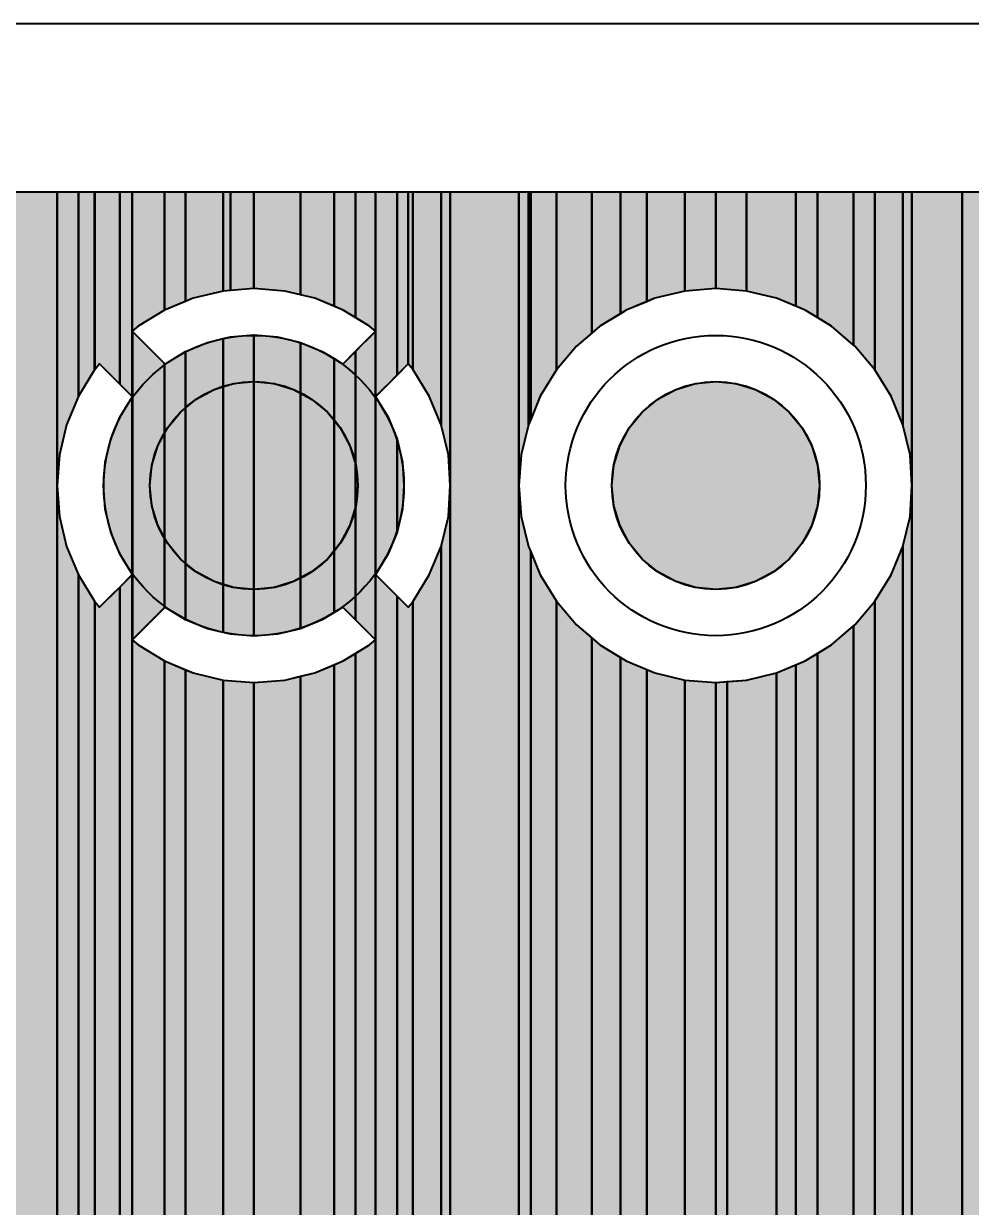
# Model space of a CAD drawing. Header units: millimetres. Extents: x 3 to 111, y 3 to 56.
# Drawn here: x 67.91 to 73.12, y 49.51 to 56.02 of the extents above; entities that cross this region are included whole.
import ezdxf

# ---------------------------------------------------------------- set-up
doc = ezdxf.new("R2010")
doc.units = ezdxf.units.MM
for name, color, linetype in [('bottom_copper', 7, 'Continuous'), ('bottom_silk', 7, 'Continuous'), ('drill_plated', 7, 'Continuous'), ('outline', 7, 'Continuous'), ('top_copper', 7, 'Continuous'), ('top_silk', 7, 'Continuous')]:
    doc.layers.add(name, color=color, linetype=linetype)

# ---------------------------------------------------------------- blocks, each defined once
blk = doc.blocks.new('Block17659')
at = {"layer": 'bottom_copper', "lineweight": 40}
for points in [[(0, 50.4565), (-0.0888, 50.3116), (-0.1417, 50.184), (-0.1417, 51.435), (0, 51.435), (0, 50.4565)], [(0.1946, 50.6577), (0.1103, 50.5857), (0, 50.4565), (0, 51.435), (0.1946, 51.435), (0.1946, 50.6577)], [(0.3516, 50.7647), (0.2395, 50.696), (0.1946, 50.6577), (0.1946, 51.435), (0.3516, 51.435), (0.3516, 50.7647)], [(0.4965, 50.8312), (0.3844, 50.7848), (0.3516, 50.7647), (0.3516, 51.435), (0.4965, 51.435), (0.4965, 50.8312)], [(0.7066, 50.8895), (0.5414, 50.8498), (0.4965, 50.8312), (0.4965, 51.435), (0.7066, 51.435), (0.7066, 50.8895)], [(0.876, 50.9028), (0.7066, 50.8895), (0.7066, 51.435), (0.876, 51.435), (0.876, 50.9028)], [(1.0454, 50.8895), (0.876, 50.9028), (0.876, 51.435), (1.0454, 51.435), (1.0454, 50.8895)], [(1.3172, 50.8057), (1.2106, 50.8498), (1.0454, 50.8895), (1.0454, 51.435), (1.3172, 51.435), (1.3172, 50.8057)], [(1.4352, 50.7434), (1.3676, 50.7848), (1.3172, 50.8057), (1.3172, 51.435), (1.4352, 51.435), (1.4352, 50.7434)], [(1.6343, 50.592), (1.5125, 50.696), (1.4352, 50.7434), (1.4352, 51.435), (1.6343, 51.435), (1.6343, 50.592)], [(1.752, 50.4565), (1.6417, 50.5857), (1.6343, 50.592), (1.6343, 51.435), (1.752, 51.435), (1.752, 50.4565)], [(1.9058, 50.1546), (1.8408, 50.3116), (1.752, 50.4565), (1.752, 51.435), (1.9058, 51.435), (1.9058, 50.1546)], [(1.9555, 49.82), (1.9455, 49.9894), (1.9058, 50.1546), (1.9058, 51.435), (1.9555, 51.435), (1.9555, 49.82)], [(2.2306, 2.6295), (2.0654, 2.5898), (1.9555, 2.5443), (1.9555, 51.435), (2.2306, 51.435), (2.2306, 2.6295)], [(2.3332, 2.6376), (2.2306, 2.6295), (2.2306, 51.435), (2.3332, 51.435), (2.3332, 2.6376)], [(1.9555, 2.5443), (1.9084, 2.5248), (1.9058, 2.5232), (1.9058, 49.4854), (1.9455, 49.6506), (1.9555, 49.82), (1.9555, 2.5443)], [(1.9058, 2.5232), (1.7635, 2.436), (1.752, 2.4262), (1.752, 49.1835), (1.8408, 49.3284), (1.9058, 49.4854), (1.9058, 2.5232)], [(0, 2.6318), (-0.14, 2.6428), (-0.1417, 2.6427), (-0.1417, 49.456), (-0.0888, 49.3284), (0, 49.1835), (0, 2.6318)], [(0.1946, 2.5898), (0.0294, 2.6295), (0, 2.6318), (0, 49.1835), (0.1103, 49.0543), (0.1946, 48.9823), (0.1946, 2.5898)], [(1.752, 2.4262), (1.6343, 2.3257), (1.6343, 49.048), (1.6417, 49.0543), (1.752, 49.1835), (1.752, 2.4262)], [(1.6343, 2.3257), (1.524, 2.1965), (1.4352, 2.0516), (1.4352, 48.8966), (1.5125, 48.944), (1.6343, 49.048), (1.6343, 2.3257)], [(0.3516, 2.5248), (0.1946, 2.5898), (0.1946, 48.9823), (0.2395, 48.944), (0.3516, 48.8753), (0.3516, 2.5248)], [(1.4352, 2.0516), (1.3702, 1.8946), (1.3305, 1.7294), (1.3172, 1.56), (1.3172, 48.8343), (1.3676, 48.8552), (1.4352, 48.8966), (1.4352, 2.0516)], [(0.4965, 2.436), (0.3516, 2.5248), (0.3516, 48.8753), (0.3844, 48.8552), (0.4965, 48.8088), (0.4965, 2.436)], [(1.3172, 0), (1.2106, 0), (1.2106, 48.7902), (1.3172, 48.8343), (1.3172, 0)], [(0.7066, 2.2309), (0.6257, 2.3257), (0.4965, 2.436), (0.4965, 48.8088), (0.5414, 48.7902), (0.7066, 48.7505), (0.7066, 2.2309)], [(1.2106, 0), (0.9395, 0), (0.9395, 48.7422), (1.0454, 48.7505), (1.2106, 48.7902), (1.2106, 0)], [(0.876, 1.9279), (0.8248, 2.0516), (0.736, 2.1965), (0.7066, 2.2309), (0.7066, 48.7505), (0.876, 48.7372), (0.876, 1.9279)], [(0.9395, 1.56), (0.9295, 1.7294), (0.8898, 1.8946), (0.876, 1.9279), (0.876, 48.7372), (0.9395, 48.7422), (0.9395, 1.56)]]:
    blk.add_hatch(color=7, dxfattribs=at).paths.add_polyline_path(points, flags=0)
at = {"layer": 'bottom_copper', "color": 7, "lineweight": 40}
for points in [[(0, 50.4565), (-0.0888, 50.3116), (-0.1417, 50.184), (-0.1417, 51.435), (0, 51.435), (0, 50.4565)], [(0.1946, 50.6577), (0.1103, 50.5857), (0, 50.4565), (0, 51.435), (0.1946, 51.435), (0.1946, 50.6577)], [(0.3516, 50.7647), (0.2395, 50.696), (0.1946, 50.6577), (0.1946, 51.435), (0.3516, 51.435), (0.3516, 50.7647)], [(0.4965, 50.8312), (0.3844, 50.7848), (0.3516, 50.7647), (0.3516, 51.435), (0.4965, 51.435), (0.4965, 50.8312)], [(0.7066, 50.8895), (0.5414, 50.8498), (0.4965, 50.8312), (0.4965, 51.435), (0.7066, 51.435), (0.7066, 50.8895)], [(0.876, 50.9028), (0.7066, 50.8895), (0.7066, 51.435), (0.876, 51.435), (0.876, 50.9028)], [(1.0454, 50.8895), (0.876, 50.9028), (0.876, 51.435), (1.0454, 51.435), (1.0454, 50.8895)], [(1.3172, 50.8057), (1.2106, 50.8498), (1.0454, 50.8895), (1.0454, 51.435), (1.3172, 51.435), (1.3172, 50.8057)], [(1.4352, 50.7434), (1.3676, 50.7848), (1.3172, 50.8057), (1.3172, 51.435), (1.4352, 51.435), (1.4352, 50.7434)], [(1.6343, 50.592), (1.5125, 50.696), (1.4352, 50.7434), (1.4352, 51.435), (1.6343, 51.435), (1.6343, 50.592)], [(1.752, 50.4565), (1.6417, 50.5857), (1.6343, 50.592), (1.6343, 51.435), (1.752, 51.435), (1.752, 50.4565)], [(1.9058, 50.1546), (1.8408, 50.3116), (1.752, 50.4565), (1.752, 51.435), (1.9058, 51.435), (1.9058, 50.1546)], [(1.9555, 49.82), (1.9455, 49.9894), (1.9058, 50.1546), (1.9058, 51.435), (1.9555, 51.435), (1.9555, 49.82)], [(2.2306, 2.6295), (2.0654, 2.5898), (1.9555, 2.5443), (1.9555, 51.435), (2.2306, 51.435), (2.2306, 2.6295)], [(2.3332, 2.6376), (2.2306, 2.6295), (2.2306, 51.435), (2.3332, 51.435), (2.3332, 2.6376)], [(1.9555, 2.5443), (1.9084, 2.5248), (1.9058, 2.5232), (1.9058, 49.4854), (1.9455, 49.6506), (1.9555, 49.82), (1.9555, 2.5443)], [(1.9058, 2.5232), (1.7635, 2.436), (1.752, 2.4262), (1.752, 49.1835), (1.8408, 49.3284), (1.9058, 49.4854), (1.9058, 2.5232)], [(0, 2.6318), (-0.14, 2.6428), (-0.1417, 2.6427), (-0.1417, 49.456), (-0.0888, 49.3284), (0, 49.1835), (0, 2.6318)], [(0.1946, 2.5898), (0.0294, 2.6295), (0, 2.6318), (0, 49.1835), (0.1103, 49.0543), (0.1946, 48.9823), (0.1946, 2.5898)], [(1.752, 2.4262), (1.6343, 2.3257), (1.6343, 49.048), (1.6417, 49.0543), (1.752, 49.1835), (1.752, 2.4262)], [(1.6343, 2.3257), (1.524, 2.1965), (1.4352, 2.0516), (1.4352, 48.8966), (1.5125, 48.944), (1.6343, 49.048), (1.6343, 2.3257)], [(0.3516, 2.5248), (0.1946, 2.5898), (0.1946, 48.9823), (0.2395, 48.944), (0.3516, 48.8753), (0.3516, 2.5248)], [(1.4352, 2.0516), (1.3702, 1.8946), (1.3305, 1.7294), (1.3172, 1.56), (1.3172, 48.8343), (1.3676, 48.8552), (1.4352, 48.8966), (1.4352, 2.0516)], [(0.4965, 2.436), (0.3516, 2.5248), (0.3516, 48.8753), (0.3844, 48.8552), (0.4965, 48.8088), (0.4965, 2.436)], [(1.3172, 0), (1.2106, 0), (1.2106, 48.7902), (1.3172, 48.8343), (1.3172, 0)], [(0.7066, 2.2309), (0.6257, 2.3257), (0.4965, 2.436), (0.4965, 48.8088), (0.5414, 48.7902), (0.7066, 48.7505), (0.7066, 2.2309)], [(1.2106, 0), (0.9395, 0), (0.9395, 48.7422), (1.0454, 48.7505), (1.2106, 48.7902), (1.2106, 0)], [(0.876, 1.9279), (0.8248, 2.0516), (0.736, 2.1965), (0.7066, 2.2309), (0.7066, 48.7505), (0.876, 48.7372), (0.876, 1.9279)], [(0.9395, 1.56), (0.9295, 1.7294), (0.8898, 1.8946), (0.876, 1.9279), (0.876, 48.7372), (0.9395, 48.7422), (0.9395, 1.56)]]:
    blk.add_lwpolyline(points, close=True, dxfattribs=at)
blk = doc.blocks.new('Block17873')
at = {"layer": 'bottom_copper', "lineweight": 40}
for points in [[(0, 47.6314), (-0.065, 47.7884), (-0.1538, 47.9333), (-0.1559, 47.9358), (-0.1559, 48.9118), (0, 48.9118), (0, 47.6314)], [(0.0497, 47.2968), (0.0397, 47.4662), (0, 47.6314), (0, 48.9118), (0.0497, 48.9118), (0.0497, 47.2968)], [(0.4274, 0.1144), (0.3248, 0.1063), (0.1596, 0.0666), (0.0497, 0.0211), (0.0497, 48.9118), (0.4274, 48.9118), (0.4274, 0.1144)], [(0.4804, 47.6314), (0.4407, 47.4662), (0.4274, 47.2968), (0.4274, 48.9118), (0.4804, 48.9118), (0.4804, 47.6314)], [(0.4925, 47.6608), (0.4804, 47.6314), (0.4804, 48.9118), (0.4925, 48.9118), (0.4925, 47.6608)], [(0.0497, 0.0211), (0.0026, 0.0016), (0, 0), (0, 46.9622), (0.0397, 47.1274), (0.0497, 47.2968), (0.0497, 0.0211)], [(0.4925, 0.1195), (0.4274, 0.1144), (0.4274, 47.2968), (0.4407, 47.1274), (0.4804, 46.9622), (0.4925, 46.9328), (0.4925, 0.1195)], [(0, 0), (-0.1423, -0.0872), (-0.1559, -0.0988), (-0.1559, 46.6578), (-0.1538, 46.6603), (-0.065, 46.8052), (0, 46.9622), (0, 0)]]:
    blk.add_hatch(color=7, dxfattribs=at).paths.add_polyline_path(points, flags=0)
at = {"layer": 'bottom_copper', "color": 7, "lineweight": 40}
for points in [[(0, 47.6314), (-0.065, 47.7884), (-0.1538, 47.9333), (-0.1559, 47.9358), (-0.1559, 48.9118), (0, 48.9118), (0, 47.6314)], [(0.0497, 47.2968), (0.0397, 47.4662), (0, 47.6314), (0, 48.9118), (0.0497, 48.9118), (0.0497, 47.2968)], [(0.4274, 0.1144), (0.3248, 0.1063), (0.1596, 0.0666), (0.0497, 0.0211), (0.0497, 48.9118), (0.4274, 48.9118), (0.4274, 0.1144)], [(0.4804, 47.6314), (0.4407, 47.4662), (0.4274, 47.2968), (0.4274, 48.9118), (0.4804, 48.9118), (0.4804, 47.6314)], [(0.4925, 47.6608), (0.4804, 47.6314), (0.4804, 48.9118), (0.4925, 48.9118), (0.4925, 47.6608)], [(0.0497, 0.0211), (0.0026, 0.0016), (0, 0), (0, 46.9622), (0.0397, 47.1274), (0.0497, 47.2968), (0.0497, 0.0211)], [(0.4925, 0.1195), (0.4274, 0.1144), (0.4274, 47.2968), (0.4407, 47.1274), (0.4804, 46.9622), (0.4925, 46.9328), (0.4925, 0.1195)], [(0, 0), (-0.1423, -0.0872), (-0.1559, -0.0988), (-0.1559, 46.6578), (-0.1538, 46.6603), (-0.065, 46.8052), (0, 46.9622), (0, 0)]]:
    blk.add_lwpolyline(points, close=True, dxfattribs=at)
blk = doc.blocks.new('Block18258')
at = {"layer": 'bottom_copper', "lineweight": 40}
for points in [[(0, 50.8687), (-0.0865, 50.8895), (-0.2559, 50.9028), (-0.2559, 51.435), (0, 51.435), (0, 50.8687)], [(0.1853, 50.8057), (0.0787, 50.8498), (0, 50.8687), (0, 51.435), (0.1853, 51.435), (0.1853, 50.8057)], [(0.3033, 50.7434), (0.2357, 50.7848), (0.1853, 50.8057), (0.1853, 51.435), (0.3033, 51.435), (0.3033, 50.7434)], [(0.4129, 50.6684), (0.3806, 50.696), (0.3033, 50.7434), (0.3033, 51.435), (0.4129, 51.435), (0.4129, 50.6684)], [(0.5316, 50.4279), (0.4129, 50.3091), (0.4129, 51.435), (0.5316, 51.435), (0.5316, 50.4279)], [(0.5925, 50.4888), (0.5316, 50.4279), (0.5316, 51.435), (0.5925, 51.435), (0.5925, 50.4888)], [(0.618, 50.459), (0.5925, 50.4888), (0.5925, 51.435), (0.618, 51.435), (0.618, 50.459)], [(0, 49.0325), (-0.1264, 49.0021), (-0.2559, 48.992), (-0.2559, 50.648), (-0.1264, 50.6379), (0, 50.6075), (0, 49.0325)], [(0.4124, 48.9721), (0.3033, 49.0811), (0.3033, 50.5589), (0.4124, 50.6679), (0.4124, 48.9721)], [(0.4129, 50.3091), (0.4124, 50.3086), (0.4124, 50.6679), (0.4129, 50.6684), (0.4129, 50.3091)], [(0.1853, 49.1222), (0.12, 49.0822), (0, 49.0325), (0, 50.6075), (0.12, 50.5578), (0.1853, 50.5178), (0.1853, 49.1222)], [(0.3033, 49.0811), (0.2327, 49.1517), (0.2308, 49.1501), (0.1853, 49.1222), (0.1853, 50.5178), (0.2308, 50.4899), (0.2327, 50.4883), (0.3033, 50.5589), (0.3033, 49.0811)], [(0.5316, 49.5641), (0.4819, 49.4441), (0.414, 49.3333), (0.4124, 49.3314), (0.4124, 50.3086), (0.414, 50.3067), (0.4819, 50.1959), (0.5316, 50.0759), (0.5316, 49.5641)], [(0.562, 49.6905), (0.5316, 49.5641), (0.5316, 50.0759), (0.562, 49.9495), (0.5696, 49.82), (0.562, 49.6905)], [(0.4129, 48.9716), (0.4124, 48.9721), (0.4124, 49.3314), (0.4129, 49.3309), (0.4129, 48.9716)], [(0.5316, 2.3506), (0.5024, 2.3257), (0.4129, 2.2209), (0.4129, 49.3309), (0.5316, 49.2121), (0.5316, 2.3506)], [(0.618, 2.4244), (0.5316, 2.3506), (0.5316, 49.2121), (0.5925, 49.1512), (0.618, 49.181), (0.618, 2.4244)], [(0.4129, 2.2209), (0.3921, 2.1965), (0.3033, 2.0516), (0.3033, 48.8966), (0.3806, 48.944), (0.4129, 48.9716), (0.4129, 2.2209)], [(0.3033, 2.0516), (0.2383, 1.8946), (0.1986, 1.7294), (0.1853, 1.56), (0.1853, 48.8343), (0.2357, 48.8552), (0.3033, 48.8966), (0.3033, 2.0516)], [(0.1853, 0), (0, 0), (0, 48.7713), (0.0787, 48.7902), (0.1853, 48.8343), (0.1853, 0)], [(0, 0), (-0.2559, 0), (-0.2559, 48.7372), (-0.0865, 48.7505), (0, 48.7713), (0, 0)]]:
    blk.add_hatch(color=7, dxfattribs=at).paths.add_polyline_path(points, flags=0)
at = {"layer": 'bottom_copper', "color": 7, "lineweight": 40}
for points in [[(0, 50.8687), (-0.0865, 50.8895), (-0.2559, 50.9028), (-0.2559, 51.435), (0, 51.435), (0, 50.8687)], [(0.1853, 50.8057), (0.0787, 50.8498), (0, 50.8687), (0, 51.435), (0.1853, 51.435), (0.1853, 50.8057)], [(0.3033, 50.7434), (0.2357, 50.7848), (0.1853, 50.8057), (0.1853, 51.435), (0.3033, 51.435), (0.3033, 50.7434)], [(0.4129, 50.6684), (0.3806, 50.696), (0.3033, 50.7434), (0.3033, 51.435), (0.4129, 51.435), (0.4129, 50.6684)], [(0.5316, 50.4279), (0.4129, 50.3091), (0.4129, 51.435), (0.5316, 51.435), (0.5316, 50.4279)], [(0.5925, 50.4888), (0.5316, 50.4279), (0.5316, 51.435), (0.5925, 51.435), (0.5925, 50.4888)], [(0.618, 50.459), (0.5925, 50.4888), (0.5925, 51.435), (0.618, 51.435), (0.618, 50.459)], [(0, 49.0325), (-0.1264, 49.0021), (-0.2559, 48.992), (-0.2559, 50.648), (-0.1264, 50.6379), (0, 50.6075), (0, 49.0325)], [(0.4124, 48.9721), (0.3033, 49.0811), (0.3033, 50.5589), (0.4124, 50.6679), (0.4124, 48.9721)], [(0.4129, 50.3091), (0.4124, 50.3086), (0.4124, 50.6679), (0.4129, 50.6684), (0.4129, 50.3091)], [(0.1853, 49.1222), (0.12, 49.0822), (0, 49.0325), (0, 50.6075), (0.12, 50.5578), (0.1853, 50.5178), (0.1853, 49.1222)], [(0.3033, 49.0811), (0.2327, 49.1517), (0.2308, 49.1501), (0.1853, 49.1222), (0.1853, 50.5178), (0.2308, 50.4899), (0.2327, 50.4883), (0.3033, 50.5589), (0.3033, 49.0811)], [(0.5316, 49.5641), (0.4819, 49.4441), (0.414, 49.3333), (0.4124, 49.3314), (0.4124, 50.3086), (0.414, 50.3067), (0.4819, 50.1959), (0.5316, 50.0759), (0.5316, 49.5641)], [(0.562, 49.6905), (0.5316, 49.5641), (0.5316, 50.0759), (0.562, 49.9495), (0.5696, 49.82), (0.562, 49.6905)], [(0.4129, 48.9716), (0.4124, 48.9721), (0.4124, 49.3314), (0.4129, 49.3309), (0.4129, 48.9716)], [(0.5316, 2.3506), (0.5024, 2.3257), (0.4129, 2.2209), (0.4129, 49.3309), (0.5316, 49.2121), (0.5316, 2.3506)], [(0.618, 2.4244), (0.5316, 2.3506), (0.5316, 49.2121), (0.5925, 49.1512), (0.618, 49.181), (0.618, 2.4244)], [(0.4129, 2.2209), (0.3921, 2.1965), (0.3033, 2.0516), (0.3033, 48.8966), (0.3806, 48.944), (0.4129, 48.9716), (0.4129, 2.2209)], [(0.3033, 2.0516), (0.2383, 1.8946), (0.1986, 1.7294), (0.1853, 1.56), (0.1853, 48.8343), (0.2357, 48.8552), (0.3033, 48.8966), (0.3033, 2.0516)], [(0.1853, 0), (0, 0), (0, 48.7713), (0.0787, 48.7902), (0.1853, 48.8343), (0.1853, 0)], [(0, 0), (-0.2559, 0), (-0.2559, 48.7372), (-0.0865, 48.7505), (0, 48.7713), (0, 0)]]:
    blk.add_lwpolyline(points, close=True, dxfattribs=at)
blk = doc.blocks.new('Block18529')
at = {"layer": 'bottom_copper', "lineweight": 40}
for points in [[(0, 50.3781), (-0.1106, 50.4888), (-0.1377, 50.457), (-0.1377, 51.435), (0, 51.435), (0, 50.3781)], [(0.069, 50.3091), (0, 50.3781), (0, 51.435), (0.069, 51.435), (0.069, 50.3091)], [(0.2462, 50.7848), (0.1013, 50.696), (0.069, 50.6684), (0.069, 51.435), (0.2462, 51.435), (0.2462, 50.7848)], [(0.3619, 50.8327), (0.2462, 50.7848), (0.2462, 51.435), (0.3619, 51.435), (0.3619, 50.8327)], [(0.5684, 50.8895), (0.4032, 50.8498), (0.3619, 50.8327), (0.3619, 51.435), (0.5684, 51.435), (0.5684, 50.8895)], [(0.6083, 50.8926), (0.5684, 50.8895), (0.5684, 51.435), (0.6083, 51.435), (0.6083, 50.8926)], [(0.7378, 50.9028), (0.6083, 50.8926), (0.6083, 51.435), (0.7378, 51.435), (0.7378, 50.9028)], [(0.0695, 50.3086), (0.069, 50.3091), (0.069, 50.6684), (0.0695, 50.6679), (0.0695, 50.3086)], [(0.2462, 49.1487), (0.0695, 48.9721), (0.0695, 50.6679), (0.2462, 50.4913), (0.2462, 49.1487)], [(0.7378, 48.992), (0.6083, 49.0021), (0.5684, 49.0117), (0.5684, 50.6283), (0.6083, 50.6379), (0.7378, 50.648), (0.7378, 48.992)], [(0.5684, 49.0117), (0.4819, 49.0325), (0.3619, 49.0822), (0.3619, 50.5578), (0.4819, 50.6075), (0.5684, 50.6283), (0.5684, 49.0117)], [(0.3619, 49.0822), (0.2511, 49.1501), (0.2492, 49.1517), (0.2462, 49.1487), (0.2462, 50.4913), (0.2492, 50.4883), (0.2511, 50.4899), (0.3619, 50.5578), (0.3619, 49.0822)], [(0.0679, 49.3333), (0, 49.4441), (-0.0497, 49.5641), (-0.0801, 49.6905), (-0.0902, 49.82), (-0.0801, 49.9495), (-0.0497, 50.0759), (0, 50.1959), (0.0679, 50.3067), (0.0679, 49.3333)], [(0.0695, 49.3314), (0.0679, 49.3333), (0.0679, 50.3067), (0.0695, 50.3086), (0.0695, 49.3314)], [(0.069, 0), (0, 0), (0, 49.2619), (0.069, 49.3309), (0.069, 0)], [(0.0695, 48.9721), (0.069, 48.9716), (0.069, 49.3309), (0.0695, 49.3314), (0.0695, 48.9721)], [(0, 0), (-0.1377, 0), (-0.1377, 49.183), (-0.1106, 49.1512), (0, 49.2619), (0, 0)], [(0.2462, 0), (0.069, 0), (0.069, 48.9716), (0.1013, 48.944), (0.2462, 48.8552), (0.2462, 0)], [(0.3619, 0), (0.2462, 0), (0.2462, 48.8552), (0.3619, 48.8073), (0.3619, 0)], [(0.5684, 0), (0.3619, 0), (0.3619, 48.8073), (0.4032, 48.7902), (0.5684, 48.7505), (0.5684, 0)], [(0.7378, 0), (0.5684, 0), (0.5684, 48.7505), (0.7378, 48.7372), (0.7378, 0)]]:
    blk.add_hatch(color=7, dxfattribs=at).paths.add_polyline_path(points, flags=0)
at = {"layer": 'bottom_copper', "color": 7, "lineweight": 40}
for points in [[(0, 50.3781), (-0.1106, 50.4888), (-0.1377, 50.457), (-0.1377, 51.435), (0, 51.435), (0, 50.3781)], [(0.069, 50.3091), (0, 50.3781), (0, 51.435), (0.069, 51.435), (0.069, 50.3091)], [(0.2462, 50.7848), (0.1013, 50.696), (0.069, 50.6684), (0.069, 51.435), (0.2462, 51.435), (0.2462, 50.7848)], [(0.3619, 50.8327), (0.2462, 50.7848), (0.2462, 51.435), (0.3619, 51.435), (0.3619, 50.8327)], [(0.5684, 50.8895), (0.4032, 50.8498), (0.3619, 50.8327), (0.3619, 51.435), (0.5684, 51.435), (0.5684, 50.8895)], [(0.6083, 50.8926), (0.5684, 50.8895), (0.5684, 51.435), (0.6083, 51.435), (0.6083, 50.8926)], [(0.7378, 50.9028), (0.6083, 50.8926), (0.6083, 51.435), (0.7378, 51.435), (0.7378, 50.9028)], [(0.0695, 50.3086), (0.069, 50.3091), (0.069, 50.6684), (0.0695, 50.6679), (0.0695, 50.3086)], [(0.2462, 49.1487), (0.0695, 48.9721), (0.0695, 50.6679), (0.2462, 50.4913), (0.2462, 49.1487)], [(0.7378, 48.992), (0.6083, 49.0021), (0.5684, 49.0117), (0.5684, 50.6283), (0.6083, 50.6379), (0.7378, 50.648), (0.7378, 48.992)], [(0.5684, 49.0117), (0.4819, 49.0325), (0.3619, 49.0822), (0.3619, 50.5578), (0.4819, 50.6075), (0.5684, 50.6283), (0.5684, 49.0117)], [(0.3619, 49.0822), (0.2511, 49.1501), (0.2492, 49.1517), (0.2462, 49.1487), (0.2462, 50.4913), (0.2492, 50.4883), (0.2511, 50.4899), (0.3619, 50.5578), (0.3619, 49.0822)], [(0.0679, 49.3333), (0, 49.4441), (-0.0497, 49.5641), (-0.0801, 49.6905), (-0.0902, 49.82), (-0.0801, 49.9495), (-0.0497, 50.0759), (0, 50.1959), (0.0679, 50.3067), (0.0679, 49.3333)], [(0.0695, 49.3314), (0.0679, 49.3333), (0.0679, 50.3067), (0.0695, 50.3086), (0.0695, 49.3314)], [(0.069, 0), (0, 0), (0, 49.2619), (0.069, 49.3309), (0.069, 0)], [(0.0695, 48.9721), (0.069, 48.9716), (0.069, 49.3309), (0.0695, 49.3314), (0.0695, 48.9721)], [(0, 0), (-0.1377, 0), (-0.1377, 49.183), (-0.1106, 49.1512), (0, 49.2619), (0, 0)], [(0.2462, 0), (0.069, 0), (0.069, 48.9716), (0.1013, 48.944), (0.2462, 48.8552), (0.2462, 0)], [(0.3619, 0), (0.2462, 0), (0.2462, 48.8552), (0.3619, 48.8073), (0.3619, 0)], [(0.5684, 0), (0.3619, 0), (0.3619, 48.8073), (0.4032, 48.7902), (0.5684, 48.7505), (0.5684, 0)], [(0.7378, 0), (0.5684, 0), (0.5684, 48.7505), (0.7378, 48.7372), (0.7378, 0)]]:
    blk.add_lwpolyline(points, close=True, dxfattribs=at)
blk = doc.blocks.new('Block18705')
at = {"layer": 'bottom_copper', "lineweight": 40}
for points in [[(1.2878, 0), (0.9101, 0), (0.9101, 51.435), (1.2878, 51.435), (1.2878, 0)], [(1.4058, 50.3116), (1.3408, 50.1546), (1.3011, 49.9894), (1.2878, 49.82), (1.2878, 51.435), (1.4058, 51.435), (1.4058, 50.3116)], [(1.4946, 50.4565), (1.4058, 50.3116), (1.4058, 51.435), (1.4946, 51.435), (1.4946, 50.4565)], [(1.4951, 50.457), (1.4946, 50.4565), (1.4946, 51.435), (1.4951, 51.435), (1.4951, 50.457)], [(1.4058, 0), (1.2878, 0), (1.2878, 49.82), (1.3011, 49.6506), (1.3408, 49.4854), (1.4058, 49.3284), (1.4058, 0)], [(1.4951, 0), (1.4058, 0), (1.4058, 49.3284), (1.4946, 49.1835), (1.4951, 49.183), (1.4951, 0)]]:
    blk.add_hatch(color=7, dxfattribs=at).paths.add_polyline_path(points, flags=0)
at = {"layer": 'bottom_copper', "color": 7, "lineweight": 40}
for points in [[(1.2878, 0), (0.9101, 0), (0.9101, 51.435), (1.2878, 51.435), (1.2878, 0)], [(1.4058, 50.3116), (1.3408, 50.1546), (1.3011, 49.9894), (1.2878, 49.82), (1.2878, 51.435), (1.4058, 51.435), (1.4058, 50.3116)], [(1.4946, 50.4565), (1.4058, 50.3116), (1.4058, 51.435), (1.4946, 51.435), (1.4946, 50.4565)], [(1.4951, 50.457), (1.4946, 50.4565), (1.4946, 51.435), (1.4951, 51.435), (1.4951, 50.457)], [(1.4058, 0), (1.2878, 0), (1.2878, 49.82), (1.3011, 49.6506), (1.3408, 49.4854), (1.4058, 49.3284), (1.4058, 0)], [(1.4951, 0), (1.4058, 0), (1.4058, 49.3284), (1.4946, 49.1835), (1.4951, 49.183), (1.4951, 0)]]:
    blk.add_lwpolyline(points, close=True, dxfattribs=at)

msp = doc.modelspace()

# ---------------------------------------------------------------- hatches: boundary and pattern name
at = {"layer": 'bottom_copper', "lineweight": 40}
for points in [[(69.7345, 53.3685), (69.702, 53.2613), (69.6492, 53.1625), (69.5781, 53.0759), (69.4915, 53.0048), (69.3927, 52.952), (69.2855, 52.9195), (69.174, 52.9085), (69.0625, 52.9195), (68.9553, 52.952), (68.8565, 53.0048), (68.7699, 53.0759), (68.6988, 53.1625), (68.646, 53.2613), (68.6135, 53.3685), (68.6025, 53.48), (68.6135, 53.5915), (68.646, 53.6987), (68.6988, 53.7975), (68.7699, 53.8841), (68.8565, 53.9552), (68.9553, 54.008), (69.0625, 54.0405), (69.174, 54.0515), (69.2855, 54.0405), (69.3927, 54.008), (69.4915, 53.9552), (69.5781, 53.8841), (69.6492, 53.7975), (69.702, 53.6987), (69.7345, 53.5915), (69.7455, 53.48), (69.7345, 53.3685)], [(72.2745, 53.3685), (72.242, 53.2613), (72.1892, 53.1625), (72.1181, 53.0759), (72.0315, 53.0048), (71.9327, 52.952), (71.8255, 52.9195), (71.714, 52.9085), (71.6025, 52.9195), (71.4953, 52.952), (71.3965, 53.0048), (71.3099, 53.0759), (71.2388, 53.1625), (71.186, 53.2613), (71.1535, 53.3685), (71.1425, 53.48), (71.1535, 53.5915), (71.186, 53.6987), (71.2388, 53.7975), (71.3099, 53.8841), (71.3965, 53.9552), (71.4953, 54.008), (71.6025, 54.0405), (71.714, 54.0515), (71.8255, 54.0405), (71.9327, 54.008), (72.0315, 53.9552), (72.1181, 53.8841), (72.1892, 53.7975), (72.242, 53.6987), (72.2745, 53.5915), (72.2855, 53.48), (72.2745, 53.3685)]]:
    msp.add_hatch(color=7, dxfattribs=at).paths.add_polyline_path(points, flags=0)
at = {"layer": 'drill_plated', "lineweight": 40}
for points in [[(69.7345, 53.3685), (69.702, 53.2613), (69.6492, 53.1625), (69.5781, 53.0759), (69.4915, 53.0048), (69.3927, 52.952), (69.2855, 52.9195), (69.174, 52.9085), (69.0625, 52.9195), (68.9553, 52.952), (68.8565, 53.0048), (68.7699, 53.0759), (68.6988, 53.1625), (68.646, 53.2613), (68.6135, 53.3685), (68.6025, 53.48), (68.6135, 53.5915), (68.646, 53.6987), (68.6988, 53.7975), (68.7699, 53.8841), (68.8565, 53.9552), (68.9553, 54.008), (69.0625, 54.0405), (69.174, 54.0515), (69.2855, 54.0405), (69.3927, 54.008), (69.4915, 53.9552), (69.5781, 53.8841), (69.6492, 53.7975), (69.702, 53.6987), (69.7345, 53.5915), (69.7455, 53.48), (69.7345, 53.3685)], [(72.2745, 53.3685), (72.242, 53.2613), (72.1892, 53.1625), (72.1181, 53.0759), (72.0315, 53.0048), (71.9327, 52.952), (71.8255, 52.9195), (71.714, 52.9085), (71.6025, 52.9195), (71.4953, 52.952), (71.3965, 53.0048), (71.3099, 53.0759), (71.2388, 53.1625), (71.186, 53.2613), (71.1535, 53.3685), (71.1425, 53.48), (71.1535, 53.5915), (71.186, 53.6987), (71.2388, 53.7975), (71.3099, 53.8841), (71.3965, 53.9552), (71.4953, 54.008), (71.6025, 54.0405), (71.714, 54.0515), (71.8255, 54.0405), (71.9327, 54.008), (72.0315, 53.9552), (72.1181, 53.8841), (72.1892, 53.7975), (72.242, 53.6987), (72.2745, 53.5915), (72.2855, 53.48), (72.2745, 53.3685)]]:
    msp.add_hatch(color=7, dxfattribs=at).paths.add_polyline_path(points, flags=0)
at = {"layer": 'top_copper', "lineweight": 40}
for points in [[(69.7345, 53.3685), (69.702, 53.2613), (69.6492, 53.1625), (69.5781, 53.0759), (69.4915, 53.0048), (69.3927, 52.952), (69.2855, 52.9195), (69.174, 52.9085), (69.0625, 52.9195), (68.9553, 52.952), (68.8565, 53.0048), (68.7699, 53.0759), (68.6988, 53.1625), (68.646, 53.2613), (68.6135, 53.3685), (68.6025, 53.48), (68.6135, 53.5915), (68.646, 53.6987), (68.6988, 53.7975), (68.7699, 53.8841), (68.8565, 53.9552), (68.9553, 54.008), (69.0625, 54.0405), (69.174, 54.0515), (69.2855, 54.0405), (69.3927, 54.008), (69.4915, 53.9552), (69.5781, 53.8841), (69.6492, 53.7975), (69.702, 53.6987), (69.7345, 53.5915), (69.7455, 53.48), (69.7345, 53.3685)], [(72.2745, 53.3685), (72.242, 53.2613), (72.1892, 53.1625), (72.1181, 53.0759), (72.0315, 53.0048), (71.9327, 52.952), (71.8255, 52.9195), (71.714, 52.9085), (71.6025, 52.9195), (71.4953, 52.952), (71.3965, 53.0048), (71.3099, 53.0759), (71.2388, 53.1625), (71.186, 53.2613), (71.1535, 53.3685), (71.1425, 53.48), (71.1535, 53.5915), (71.186, 53.6987), (71.2388, 53.7975), (71.3099, 53.8841), (71.3965, 53.9552), (71.4953, 54.008), (71.6025, 54.0405), (71.714, 54.0515), (71.8255, 54.0405), (71.9327, 54.008), (72.0315, 53.9552), (72.1181, 53.8841), (72.1892, 53.7975), (72.242, 53.6987), (72.2745, 53.5915), (72.2855, 53.48), (72.2745, 53.3685)]]:
    msp.add_hatch(color=7, dxfattribs=at).paths.add_polyline_path(points, flags=0)

# ---------------------------------------------------------------- linework, layer by layer
at = {"layer": 'bottom_copper', "color": 7, "lineweight": 40}
for p, q in [((66.6323, 55.095), (68.2985, 55.095)), ((68.2985, 54.117), (68.2985, 55.095)), ((68.2985, 55.095), (69.174, 55.095)), ((68.2985, 55.095), (68.2985, 54.117)), ((69.174, 54.5628), (69.174, 55.095)), ((69.174, 55.095), (70.0479, 55.095)), ((69.174, 55.095), (69.174, 54.5628)), ((70.0479, 54.119), (70.0479, 55.095)), ((70.0479, 55.095), (70.6963, 55.095)), ((70.0479, 55.095), (70.0479, 54.119)), ((70.6963, 53.844), (70.6963, 55.095)), ((70.6963, 55.095), (73.2363, 55.095)), ((70.6963, 55.095), (70.6963, 53.844)), ((69.0046, 54.5495), (68.8394, 54.5098)), ((69.174, 54.5628), (69.0046, 54.5495)), ((69.3434, 54.5495), (69.174, 54.5628)), ((69.5086, 54.5098), (69.3434, 54.5495)), ((71.5446, 54.5495), (71.3794, 54.5098)), ((71.714, 54.5628), (71.5446, 54.5495)), ((71.8834, 54.5495), (71.714, 54.5628)), ((72.0486, 54.5098), (71.8834, 54.5495)), ((68.8394, 54.5098), (68.6824, 54.4448)), ((69.6656, 54.4448), (69.5086, 54.5098)), ((71.3794, 54.5098), (71.2224, 54.4448)), ((72.2056, 54.4448), (72.0486, 54.5098)), ((68.6824, 54.4448), (68.5375, 54.356)), ((69.8105, 54.356), (69.6656, 54.4448)), ((71.2224, 54.4448), (71.0775, 54.356)), ((72.3505, 54.356), (72.2056, 54.4448)), ((68.5375, 54.356), (68.5052, 54.3284)), ((69.8428, 54.3284), (69.8105, 54.356)), ((71.0775, 54.356), (70.9483, 54.2457)), ((72.4797, 54.2457), (72.3505, 54.356)), ((68.5052, 54.3284), (68.6854, 54.1483)), ((68.9181, 54.2675), (69.0445, 54.2979)), ((69.0445, 54.2979), (69.174, 54.308)), ((69.174, 52.652), (69.174, 54.308)), ((69.174, 54.308), (69.3035, 54.2979)), ((69.174, 54.308), (69.174, 52.652)), ((69.3035, 54.2979), (69.4299, 54.2675)), ((69.6626, 54.1483), (69.8428, 54.3284)), ((68.7981, 54.2178), (68.9181, 54.2675)), ((69.4299, 54.2675), (69.5499, 54.2178)), ((70.9483, 54.2457), (70.838, 54.1165)), ((72.59, 54.1165), (72.4797, 54.2457)), ((68.6873, 54.1499), (68.7981, 54.2178)), ((69.5499, 54.2178), (69.6607, 54.1499)), ((68.298, 54.1165), (68.2092, 53.9716)), ((68.2985, 54.117), (68.298, 54.1165)), ((68.3256, 54.1488), (68.2985, 54.117)), ((68.5057, 53.9686), (68.3256, 54.1488)), ((68.6854, 54.1483), (68.6873, 54.1499)), ((69.6607, 54.1499), (69.6626, 54.1483)), ((70.0224, 54.1488), (69.8423, 53.9686)), ((70.0479, 54.119), (70.0224, 54.1488)), ((70.05, 54.1165), (70.0479, 54.119)), ((70.1388, 53.9716), (70.05, 54.1165)), ((70.838, 54.1165), (70.7492, 53.9716)), ((72.6788, 53.9716), (72.59, 54.1165)), ((68.2092, 53.9716), (68.1442, 53.8146)), ((68.4362, 53.8559), (68.5041, 53.9667)), ((68.5041, 53.9667), (68.5057, 53.9686)), ((69.8423, 53.9686), (69.8439, 53.9667)), ((69.8439, 53.9667), (69.9118, 53.8559)), ((70.2038, 53.8146), (70.1388, 53.9716)), ((70.7492, 53.9716), (70.6963, 53.844)), ((72.7438, 53.8146), (72.6788, 53.9716)), ((68.3865, 53.7359), (68.4362, 53.8559)), ((69.9118, 53.8559), (69.9615, 53.7359)), ((70.6963, 53.844), (70.6842, 53.8146)), ((68.1442, 53.8146), (68.1045, 53.6494)), ((70.2435, 53.6494), (70.2038, 53.8146)), ((70.6842, 53.8146), (70.6445, 53.6494)), ((72.7835, 53.6494), (72.7438, 53.8146)), ((68.3561, 53.6095), (68.3865, 53.7359)), ((69.9615, 53.7359), (69.9919, 53.6095)), ((68.1045, 53.6494), (68.0912, 53.48)), ((70.2535, 53.48), (70.2435, 53.6494)), ((70.6445, 53.6494), (70.6312, 53.48)), ((72.7935, 53.48), (72.7835, 53.6494)), ((68.346, 53.48), (68.3561, 53.6095)), ((69.9919, 53.6095), (69.9995, 53.48)), ((68.0912, 53.48), (68.1045, 53.3106)), ((68.3561, 53.3505), (68.346, 53.48)), ((69.9995, 53.48), (69.9919, 53.3505)), ((70.2435, 53.3106), (70.2535, 53.48)), ((70.6312, 53.48), (70.6445, 53.3106)), ((72.7835, 53.3106), (72.7935, 53.48)), ((68.1045, 53.3106), (68.1442, 53.1454)), ((68.3865, 53.2241), (68.3561, 53.3505)), ((69.9919, 53.3505), (69.9615, 53.2241)), ((70.2038, 53.1454), (70.2435, 53.3106)), ((70.6445, 53.3106), (70.6842, 53.1454)), ((72.7438, 53.1454), (72.7835, 53.3106)), ((68.4362, 53.1041), (68.3865, 53.2241)), ((69.9615, 53.2241), (69.9118, 53.1041)), ((68.1442, 53.1454), (68.2092, 52.9884)), ((70.1388, 52.9884), (70.2038, 53.1454)), ((70.6842, 53.1454), (70.6963, 53.116)), ((70.6963, 6.3027), (70.6963, 53.116)), ((70.6963, 53.116), (70.7492, 52.9884)), ((70.6963, 53.116), (70.6963, 6.3027)), ((72.6788, 52.9884), (72.7438, 53.1454)), ((68.5041, 52.9933), (68.4362, 53.1041)), ((69.9118, 53.1041), (69.8439, 52.9933)), ((68.2092, 52.9884), (68.298, 52.8435)), ((68.3256, 52.8112), (68.5057, 52.9914)), ((68.5057, 52.9914), (68.5041, 52.9933)), ((69.8439, 52.9933), (69.8423, 52.9914)), ((69.8423, 52.9914), (70.0224, 52.8112)), ((70.05, 52.8435), (70.1388, 52.9884)), ((70.7492, 52.9884), (70.838, 52.8435)), ((72.59, 52.8435), (72.6788, 52.9884)), ((68.298, 52.8435), (68.2985, 52.843)), ((68.2985, 3.66), (68.2985, 52.843)), ((68.2985, 52.843), (68.3256, 52.8112)), ((68.2985, 52.843), (68.2985, 3.66)), ((68.6854, 52.8117), (68.5052, 52.6316)), ((68.6873, 52.8101), (68.6854, 52.8117)), ((68.7981, 52.7422), (68.6873, 52.8101)), ((69.6607, 52.8101), (69.5499, 52.7422)), ((69.6626, 52.8117), (69.6607, 52.8101)), ((69.8428, 52.6316), (69.6626, 52.8117)), ((70.0224, 52.8112), (70.0479, 52.841)), ((70.0479, 52.841), (70.05, 52.8435)), ((70.0479, 6.0844), (70.0479, 52.841)), ((70.0479, 52.841), (70.0479, 6.0844)), ((70.838, 52.8435), (70.9483, 52.7143)), ((72.4797, 52.7143), (72.59, 52.8435)), ((68.9181, 52.6925), (68.7981, 52.7422)), ((69.5499, 52.7422), (69.4299, 52.6925)), ((69.0445, 52.6621), (68.9181, 52.6925)), ((69.174, 52.652), (69.0445, 52.6621)), ((69.3035, 52.6621), (69.174, 52.652)), ((69.4299, 52.6925), (69.3035, 52.6621)), ((70.9483, 52.7143), (71.0775, 52.604)), ((72.3505, 52.604), (72.4797, 52.7143)), ((68.5052, 52.6316), (68.5375, 52.604)), ((68.5375, 52.604), (68.6824, 52.5152)), ((69.6656, 52.5152), (69.8105, 52.604)), ((69.8105, 52.604), (69.8428, 52.6316)), ((71.0775, 52.604), (71.2224, 52.5152)), ((72.2056, 52.5152), (72.3505, 52.604)), ((68.6824, 52.5152), (68.8394, 52.4502)), ((69.5086, 52.4502), (69.6656, 52.5152)), ((71.2224, 52.5152), (71.3794, 52.4502)), ((72.0486, 52.4502), (72.2056, 52.5152)), ((68.8394, 52.4502), (69.0046, 52.4105)), ((69.0046, 52.4105), (69.174, 52.3972)), ((69.174, 52.3972), (69.3434, 52.4105)), ((69.3434, 52.4105), (69.5086, 52.4502)), ((71.3794, 52.4502), (71.5446, 52.4105)), ((71.5446, 52.4105), (71.714, 52.3972)), ((71.714, 52.3972), (71.8834, 52.4105)), ((71.8834, 52.4105), (72.0486, 52.4502)), ((69.174, 3.66), (69.174, 52.3972)), ((69.174, 52.3972), (69.174, 3.66))]:
    msp.add_line(p, q, dxfattribs=at)
for points in [[(69.7345, 53.3685), (69.702, 53.2613), (69.6492, 53.1625), (69.5781, 53.0759), (69.4915, 53.0048), (69.3927, 52.952), (69.2855, 52.9195), (69.174, 52.9085), (69.0625, 52.9195), (68.9553, 52.952), (68.8565, 53.0048), (68.7699, 53.0759), (68.6988, 53.1625), (68.646, 53.2613), (68.6135, 53.3685), (68.6025, 53.48), (68.6135, 53.5915), (68.646, 53.6987), (68.6988, 53.7975), (68.7699, 53.8841), (68.8565, 53.9552), (68.9553, 54.008), (69.0625, 54.0405), (69.174, 54.0515), (69.2855, 54.0405), (69.3927, 54.008), (69.4915, 53.9552), (69.5781, 53.8841), (69.6492, 53.7975), (69.702, 53.6987), (69.7345, 53.5915), (69.7455, 53.48), (69.7345, 53.3685)], [(72.2745, 53.3685), (72.242, 53.2613), (72.1892, 53.1625), (72.1181, 53.0759), (72.0315, 53.0048), (71.9327, 52.952), (71.8255, 52.9195), (71.714, 52.9085), (71.6025, 52.9195), (71.4953, 52.952), (71.3965, 53.0048), (71.3099, 53.0759), (71.2388, 53.1625), (71.186, 53.2613), (71.1535, 53.3685), (71.1425, 53.48), (71.1535, 53.5915), (71.186, 53.6987), (71.2388, 53.7975), (71.3099, 53.8841), (71.3965, 53.9552), (71.4953, 54.008), (71.6025, 54.0405), (71.714, 54.0515), (71.8255, 54.0405), (71.9327, 54.008), (72.0315, 53.9552), (72.1181, 53.8841), (72.1892, 53.7975), (72.242, 53.6987), (72.2745, 53.5915), (72.2855, 53.48), (72.2745, 53.3685)]]:
    msp.add_lwpolyline(points, close=True, dxfattribs=at)
for centre, major_axis in [((69.174, 53.48), (0.8255, 0)), ((71.714, 53.48), (0.8255, 0)), ((69.174, 53.48), (0.5715, 0)), ((71.714, 53.48), (0.5715, 0))]:
    msp.add_ellipse(centre, major_axis=major_axis, ratio=1, dxfattribs=at)
at = {"layer": 'bottom_silk', "color": 7, "lineweight": 40}
msp.add_line((111.338, 56.02), (3.388, 56.02), dxfattribs=at)
at = {"layer": 'drill_plated', "color": 7, "lineweight": 40}
for points in [[(69.7345, 53.3685), (69.702, 53.2613), (69.6492, 53.1625), (69.5781, 53.0759), (69.4915, 53.0048), (69.3927, 52.952), (69.2855, 52.9195), (69.174, 52.9085), (69.0625, 52.9195), (68.9553, 52.952), (68.8565, 53.0048), (68.7699, 53.0759), (68.6988, 53.1625), (68.646, 53.2613), (68.6135, 53.3685), (68.6025, 53.48), (68.6135, 53.5915), (68.646, 53.6987), (68.6988, 53.7975), (68.7699, 53.8841), (68.8565, 53.9552), (68.9553, 54.008), (69.0625, 54.0405), (69.174, 54.0515), (69.2855, 54.0405), (69.3927, 54.008), (69.4915, 53.9552), (69.5781, 53.8841), (69.6492, 53.7975), (69.702, 53.6987), (69.7345, 53.5915), (69.7455, 53.48), (69.7345, 53.3685)], [(72.2745, 53.3685), (72.242, 53.2613), (72.1892, 53.1625), (72.1181, 53.0759), (72.0315, 53.0048), (71.9327, 52.952), (71.8255, 52.9195), (71.714, 52.9085), (71.6025, 52.9195), (71.4953, 52.952), (71.3965, 53.0048), (71.3099, 53.0759), (71.2388, 53.1625), (71.186, 53.2613), (71.1535, 53.3685), (71.1425, 53.48), (71.1535, 53.5915), (71.186, 53.6987), (71.2388, 53.7975), (71.3099, 53.8841), (71.3965, 53.9552), (71.4953, 54.008), (71.6025, 54.0405), (71.714, 54.0515), (71.8255, 54.0405), (71.9327, 54.008), (72.0315, 53.9552), (72.1181, 53.8841), (72.1892, 53.7975), (72.242, 53.6987), (72.2745, 53.5915), (72.2855, 53.48), (72.2745, 53.3685)]]:
    msp.add_lwpolyline(points, close=True, dxfattribs=at)
for centre in [(69.174, 53.48), (71.714, 53.48)]:
    msp.add_ellipse(centre, major_axis=(0.5715, 0), ratio=1, dxfattribs=at)
at = {"layer": 'outline', "color": 7, "lineweight": 40}
msp.add_line((111.338, 56.02), (3.388, 56.02), dxfattribs=at)
at = {"layer": 'top_copper', "color": 7, "lineweight": 40}
for points in [[(69.7345, 53.3685), (69.702, 53.2613), (69.6492, 53.1625), (69.5781, 53.0759), (69.4915, 53.0048), (69.3927, 52.952), (69.2855, 52.9195), (69.174, 52.9085), (69.0625, 52.9195), (68.9553, 52.952), (68.8565, 53.0048), (68.7699, 53.0759), (68.6988, 53.1625), (68.646, 53.2613), (68.6135, 53.3685), (68.6025, 53.48), (68.6135, 53.5915), (68.646, 53.6987), (68.6988, 53.7975), (68.7699, 53.8841), (68.8565, 53.9552), (68.9553, 54.008), (69.0625, 54.0405), (69.174, 54.0515), (69.2855, 54.0405), (69.3927, 54.008), (69.4915, 53.9552), (69.5781, 53.8841), (69.6492, 53.7975), (69.702, 53.6987), (69.7345, 53.5915), (69.7455, 53.48), (69.7345, 53.3685)], [(72.2745, 53.3685), (72.242, 53.2613), (72.1892, 53.1625), (72.1181, 53.0759), (72.0315, 53.0048), (71.9327, 52.952), (71.8255, 52.9195), (71.714, 52.9085), (71.6025, 52.9195), (71.4953, 52.952), (71.3965, 53.0048), (71.3099, 53.0759), (71.2388, 53.1625), (71.186, 53.2613), (71.1535, 53.3685), (71.1425, 53.48), (71.1535, 53.5915), (71.186, 53.6987), (71.2388, 53.7975), (71.3099, 53.8841), (71.3965, 53.9552), (71.4953, 54.008), (71.6025, 54.0405), (71.714, 54.0515), (71.8255, 54.0405), (71.9327, 54.008), (72.0315, 53.9552), (72.1181, 53.8841), (72.1892, 53.7975), (72.242, 53.6987), (72.2745, 53.5915), (72.2855, 53.48), (72.2745, 53.3685)]]:
    msp.add_lwpolyline(points, close=True, dxfattribs=at)
for centre, major_axis in [((69.174, 53.48), (0.8255, 0)), ((71.714, 53.48), (0.8255, 0)), ((69.174, 53.48), (0.5715, 0)), ((71.714, 53.48), (0.5715, 0))]:
    msp.add_ellipse(centre, major_axis=major_axis, ratio=1, dxfattribs=at)
at = {"layer": 'top_silk', "color": 7, "lineweight": 40}
msp.add_line((111.338, 56.02), (3.388, 56.02), dxfattribs=at)

# ---------------------------------------------------------------- block references
at = {"layer": 'bottom_copper'}
for name, p in [('Block18705', (66.8034, 3.66)), ('Block18529', (68.4362, 3.66)), ('Block18258', (69.4299, 3.66)), ('Block17873', (70.2038, 6.1832)), ('Block17659', (70.838, 3.66))]:
    msp.add_blockref(name, p, dxfattribs=at)

doc.saveas('drawing.dxf')
